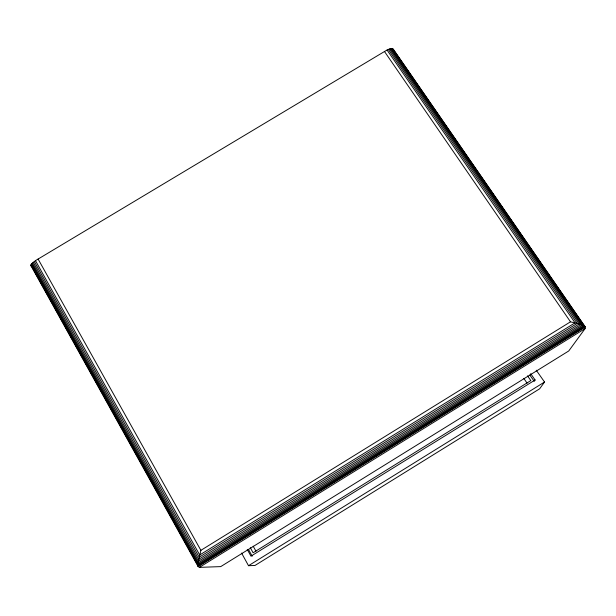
<?xml version="1.0" encoding="UTF-8"?>
<svg xmlns="http://www.w3.org/2000/svg" width="616" height="616" viewBox="0 0 616 616"><rect width="100%" height="100%" fill="white"/><g stroke="black" fill="none" stroke-linecap="round" stroke-linejoin="round"><path stroke-width="0.92" d="M30.8 265.434L198.175 566.597L199.376 567.367L220.728 566.612L568.753 350.966L585.115 328.582L585.023 326.649L393.331 49.265C390.475 47.432 386.971 50.196 384.484 51.513L35.466 260.63L31.678 263.74L30.8 265.434L31.832 266.181L31.031 265.873M38.092 259.043L200.885 550.334L198.414 561.23L198.175 566.597L585.2 327.042L392.877 48.903M530.699 373.681L535.112 379.987L534.226 381.327L529.829 375.029M536.251 370.231L544.544 382.036L539.647 388.804L254.986 565.473L248.51 565.704L241.58 553.06M535.112 379.987L250.966 556.171L247.262 549.441M248.51 565.704L544.544 382.036M200.885 550.334L570.501 321.822L579.171 323.985L585.023 326.649L198.013 566.181M584.492 326.195L197.959 565.411L30.877 264.965M199.376 567.367L585.115 328.582M527.535 375.86L530.83 380.588L253.091 552.768L250.304 547.716M523.785 378.401L527.08 383.144M392.238 48.687L583.614 325.687L198.005 564.31L31.177 264.395M391.445 48.633L582.413 325.14L198.16 562.909L31.678 263.74M390.498 48.741L580.919 324.57L198.414 561.23L32.378 263.024M389.428 49.011L579.171 323.985L198.76 559.313L33.256 262.247M388.265 49.434L577.2 323.408L199.191 557.211L34.296 261.446M387.033 50.004L575.059 322.846L199.7 554.977L35.466 260.63M384.484 51.513L570.501 321.822M253.191 546.215L255.979 551.251M248.502 549.464L252.214 556.202M393.331 49.265L393.601 49.781"/></g></svg>
